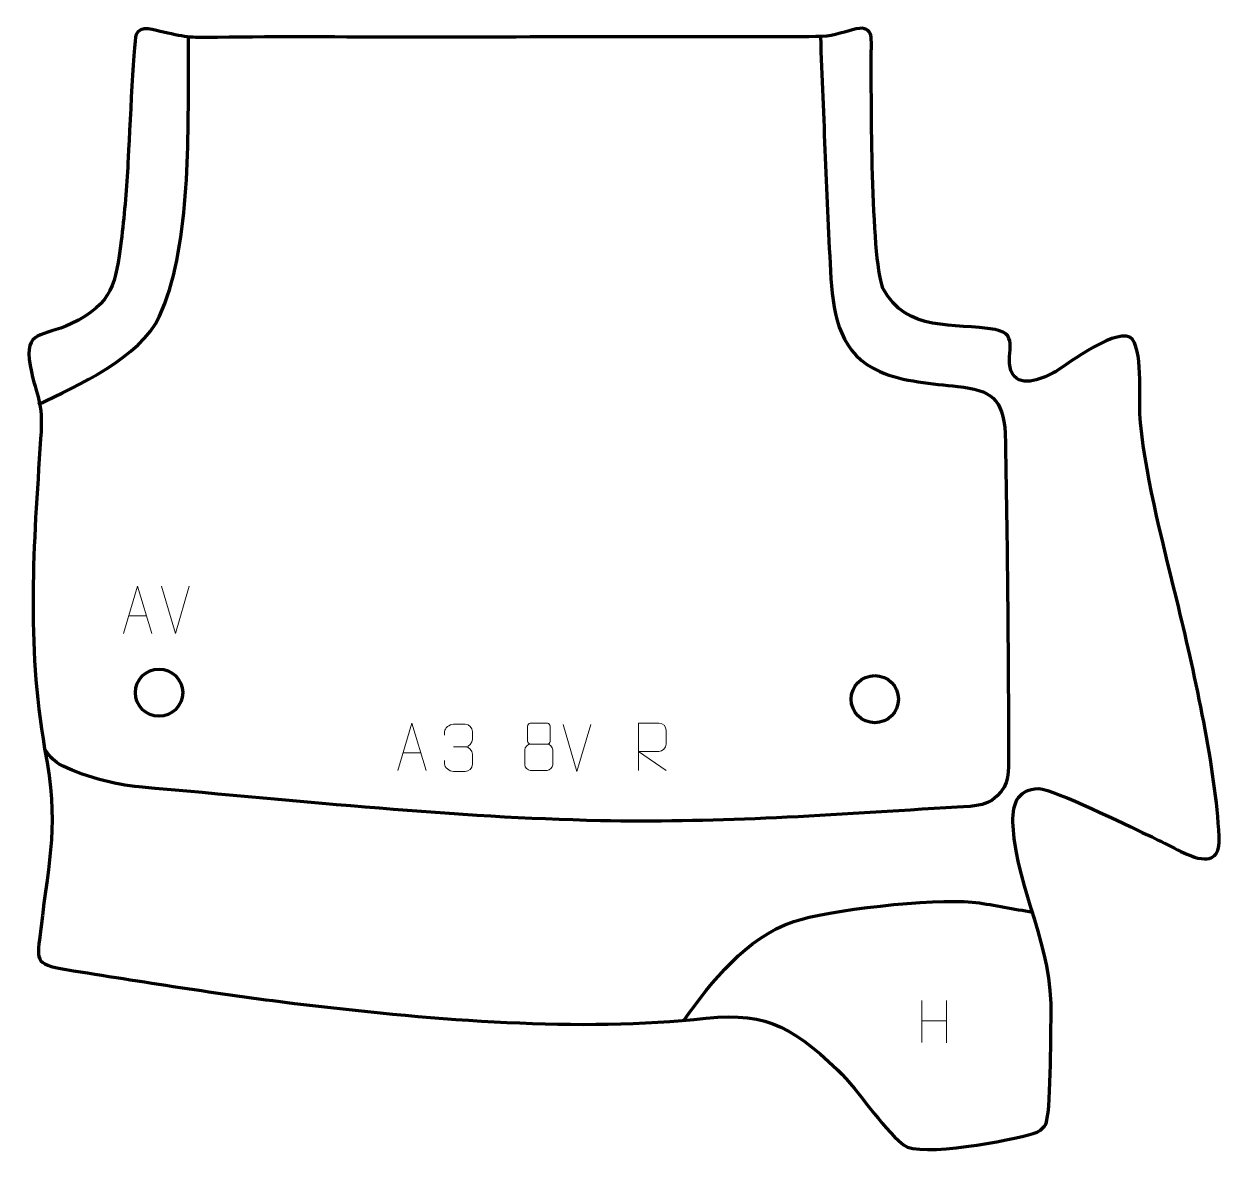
# Model space of a CAD drawing. Header units: millimetres. Extents: x 971 to 1603, y 212 to 812.
import ezdxf

# ---------------------------------------------------------------- set-up
doc = ezdxf.new("R2010")
doc.units = ezdxf.units.MM
doc.header["$MEASUREMENT"] = 0
doc.layers.add('layer 2', color=7, linetype='Continuous')
doc.layers.add('layer 3', color=7, linetype='Continuous')

msp = doc.modelspace()

# ---------------------------------------------------------------- linework, layer by layer
at = {"layer": 'layer 2', "color": 142, "lineweight": 200}
for centre in [(1042.1098, 458.4131), (1420.3986, 454.9734)]:
    msp.add_ellipse(centre, major_axis=(0, 12.5), ratio=1, dxfattribs=at)
at = {"layer": 'layer 2', "color": 142, "lineweight": 158}
for points, knots in [([(978.2828, 610.7479), (999.1855, 620.7916), (1032.2413, 635.5425), (1042.3285, 657.4929), (1042.3285, 657.4929), (1058.2853, 692.2157), (1057.5604, 748.5493), (1057.6301, 787.2808), (1057.6301, 787.2808), (1057.6614, 793.3477), (1057.6939, 799.4146), (1057.7241, 805.4815)], [0, 0, 0, 0, 0.25, 0.25, 0.25, 0.25, 0.5, 0.5, 0.5, 0.5, 1, 1, 1, 1]), ([(1391.6192, 805.3413), (1393.4884, 762.7537), (1394.7331, 719.7789), (1397.2392, 677.2664), (1397.2392, 677.2664), (1398.4373, 656.943), (1402.6247, 636.9941), (1423.1017, 628.1548), (1423.1017, 628.1548), (1435.5753, 622.7704), (1450.7895, 621.7364), (1464.2168, 620.3334), (1464.2168, 620.3334), (1481.8123, 618.331), (1488.2144, 613.9319), (1489.3453, 595.4964), (1489.3453, 595.4964), (1490.449, 537.996), (1490.9189, 480.3712), (1491.1438, 422.8542), (1491.1438, 422.8542), (1491.1789, 413.4371), (1490.4668, 407.5047), (1482.3487, 401.6028), (1482.3487, 401.6028), (1476.8701, 397.6197), (1465.0234, 398.0369), (1458.0174, 397.5718), (1458.0174, 397.5718), (1390.3611, 393.0794), (1332.6128, 389.5221), (1275.3381, 390.7157), (1275.3381, 390.7157), (1198.0722, 392.3259), (1122.426, 400.6238), (1031.6358, 408.5419), (1031.6358, 408.5419), (1019.3038, 409.6174), (1000.1542, 414.6768), (989.3555, 420.6216), (989.3555, 420.6216), (985.694, 422.7386), (984.0743, 425.3069), (981.6552, 428.6342)], [0, 0, 0, 0, 0.08333333, 0.08333333, 0.08333333, 0.08333333, 0.16666667, 0.16666667, 0.16666667, 0.16666667, 0.25, 0.25, 0.25, 0.25, 0.33333333, 0.33333333, 0.33333333, 0.33333333, 0.41666667, 0.41666667, 0.41666667, 0.41666667, 0.5, 0.5, 0.5, 0.5, 0.58333333, 0.58333333, 0.58333333, 0.58333333, 0.66666667, 0.66666667, 0.66666667, 0.66666667, 0.75, 0.75, 0.75, 0.75, 0.83333333, 0.83333333, 0.83333333, 0.83333333, 1, 1, 1, 1]), ([(1319.4053, 285.1462), (1334.7365, 306.1763), (1351.8826, 328.4688), (1377.5902, 337.4279), (1377.5902, 337.4279), (1394.9215, 343.4679), (1451.0811, 349.803), (1471.8975, 347.6494), (1471.8975, 347.6494), (1481.8871, 346.616), (1492.0456, 344.3525), (1501.9773, 342.6888), (1501.9773, 342.6888), (1501.9773, 342.6888), (1503.6759, 342.4042), (1503.6759, 342.4042)], [0, 0, 0, 0, 0.2, 0.2, 0.2, 0.2, 0.4, 0.4, 0.4, 0.4, 0.6, 0.6, 0.6, 0.6, 1, 1, 1, 1])]:
    msp.add_open_spline(points, degree=3, knots=knots, dxfattribs=at)
at = {"layer": 'layer 3', "color": 242, "lineweight": 158}
msp.add_open_spline([(1025.5638, 736.1115), (1026.0816, 745.2815), (1028.5769, 802.5026), (1030.021, 806.4174), (1030.021, 806.4174), (1031.9219, 811.5703), (1040.2139, 808.5779), (1044.4822, 807.6036), (1044.4822, 807.6036), (1057.0253, 804.7405), (1059.9998, 804.5972), (1073.0085, 804.815), (1073.0085, 804.815), (1105.8702, 805.3651), (1139.3722, 804.969), (1172.3034, 805.0014), (1172.3034, 805.0014), (1211.3442, 805.0395), (1250.3851, 805.0781), (1289.4259, 805.1165), (1289.4259, 805.1165), (1321.435, 805.148), (1353.549, 804.9939), (1385.5439, 805.1969), (1385.5439, 805.1969), (1396.7085, 805.3164), (1398.0709, 805.7267), (1408.5409, 808.9363), (1408.5409, 808.9363), (1420.1183, 811.9784), (1418.5536, 805.0168), (1418.5232, 795.8008), (1418.5232, 795.8008), (1418.526, 772.682), (1418.3401, 689.6634), (1424.6074, 672.3278), (1424.6074, 672.3278), (1437.146, 648.4019), (1462.2555, 654.2537), (1483.9865, 650.3631), (1483.9865, 650.3631), (1498.0537, 647.8447), (1488.0835, 636.5002), (1493.1343, 626.9004), (1493.1343, 626.9004), (1498.2201, 619.1577), (1509.6166, 624.8899), (1515.8757, 628.0548), (1515.8757, 628.0548), (1522.2664, 632.2027), (1550.2581, 653.1815), (1556.5762, 645.1478), (1556.5762, 645.1478), (1562.4268, 636.5145), (1559.5982, 612.6393), (1560.798, 601.0229), (1560.798, 601.0229), (1564.0957, 569.0937), (1573.5249, 534.5436), (1581.055, 503.1962), (1581.055, 503.1962), (1589.5834, 467.5396), (1600.564, 418.4977), (1602.4056, 382.4274), (1602.4056, 382.4274), (1602.8841, 373.0542), (1599.6555, 368.267), (1589.3588, 371.5049), (1589.3588, 371.5049), (1582.9131, 373.5318), (1571.363, 380.1931), (1564.0642, 383.4931), (1564.0642, 383.4931), (1553.5935, 388.3756), (1515.828, 406.9843), (1507.1583, 407.6589), (1507.1583, 407.6589), (1494.9692, 407.248), (1492.9363, 398.6515), (1493.4455, 387.973), (1493.4455, 387.973), (1496.1974, 351.5649), (1514.5976, 325.6079), (1513.5849, 287.0202), (1513.5849, 287.0202), (1513.366, 277.7726), (1513.6123, 235.211), (1510.5722, 229.9562), (1510.5722, 229.9562), (1509.2844, 227.7302), (1506.9622, 226.2761), (1504.1809, 225.2759), (1504.1809, 225.2759), (1492.4467, 221.934), (1444.3576, 212.3407), (1435.5496, 219.2843), (1435.5496, 219.2843), (1422.7255, 230.1589), (1413.188, 246.6179), (1400.6625, 259.041), (1400.6625, 259.041), (1374.9441, 283.6813), (1360.673, 290.2565), (1324.8742, 285.6477), (1324.8742, 285.6477), (1257.4672, 279.0825), (1180.9497, 286.0617), (1113.639, 294.1569), (1113.639, 294.1569), (1073.3745, 299.156), (1033.1322, 305.5726), (993.0708, 312.0219), (993.0708, 312.0219), (975.5543, 314.9916), (977.7331, 316.9293), (979.5471, 333.4936), (979.5471, 333.4936), (984.2252, 372.1742), (989.2914, 388.7094), (981.6552, 428.6342), (981.6552, 428.6342), (971.9114, 485.6138), (975.7539, 535.6053), (979.5282, 592.5647), (979.5282, 592.5647), (980.8253, 614.4381), (977.6273, 612.4947), (973.9588, 631.2988), (973.9588, 631.2988), (970.6921, 650.6242), (980.6905, 646.269), (995.484, 653.3525), (995.484, 653.3525), (1018.0085, 664.1378), (1019.2086, 674.9622), (1022.0628, 697.2632), (1022.0628, 697.2632), (1023.7039, 710.0856), (1024.7849, 723.2032), (1025.5638, 736.1115)], degree=3, knots=[0, 0, 0, 0, 0.02777778, 0.02777778, 0.02777778, 0.02777778, 0.05555556, 0.05555556, 0.05555556, 0.05555556, 0.08333333, 0.08333333, 0.08333333, 0.08333333, 0.11111111, 0.11111111, 0.11111111, 0.11111111, 0.13888889, 0.13888889, 0.13888889, 0.13888889, 0.16666667, 0.16666667, 0.16666667, 0.16666667, 0.19444444, 0.19444444, 0.19444444, 0.19444444, 0.22222222, 0.22222222, 0.22222222, 0.22222222, 0.25, 0.25, 0.25, 0.25, 0.27777778, 0.27777778, 0.27777778, 0.27777778, 0.30555556, 0.30555556, 0.30555556, 0.30555556, 0.33333333, 0.33333333, 0.33333333, 0.33333333, 0.36111111, 0.36111111, 0.36111111, 0.36111111, 0.38888889, 0.38888889, 0.38888889, 0.38888889, 0.41666667, 0.41666667, 0.41666667, 0.41666667, 0.44444444, 0.44444444, 0.44444444, 0.44444444, 0.47222222, 0.47222222, 0.47222222, 0.47222222, 0.5, 0.5, 0.5, 0.5, 0.52777778, 0.52777778, 0.52777778, 0.52777778, 0.55555556, 0.55555556, 0.55555556, 0.55555556, 0.58333333, 0.58333333, 0.58333333, 0.58333333, 0.61111111, 0.61111111, 0.61111111, 0.61111111, 0.63888889, 0.63888889, 0.63888889, 0.63888889, 0.66666667, 0.66666667, 0.66666667, 0.66666667, 0.69444444, 0.69444444, 0.69444444, 0.69444444, 0.72222222, 0.72222222, 0.72222222, 0.72222222, 0.75, 0.75, 0.75, 0.75, 0.77777778, 0.77777778, 0.77777778, 0.77777778, 0.80555556, 0.80555556, 0.80555556, 0.80555556, 0.83333333, 0.83333333, 0.83333333, 0.83333333, 0.86111111, 0.86111111, 0.86111111, 0.86111111, 0.88888889, 0.88888889, 0.88888889, 0.88888889, 0.91666667, 0.91666667, 0.91666667, 0.91666667, 0.94444444, 0.94444444, 0.94444444, 0.94444444, 1, 1, 1, 1], dxfattribs=at)
at = {"layer": 'layer 3', "color": 250, "lineweight": 9}
for points, knots in [([(1023.3686, 489.7121), (1023.3686, 489.7121), (1030.7396, 514.6656), (1030.7396, 514.6656), (1030.7396, 514.6656), (1030.7396, 514.6656), (1038.3095, 489.7121), (1038.3095, 489.7121)], [0, 0, 0, 0, 0.33333333, 0.33333333, 0.33333333, 0.33333333, 1, 1, 1, 1]), ([(1168.3243, 417.2748), (1168.3243, 417.2748), (1175.6953, 442.2283), (1175.6953, 442.2283), (1175.6953, 442.2283), (1175.6953, 442.2283), (1183.2652, 417.2748), (1183.2652, 417.2748)], [0, 0, 0, 0, 0.33333333, 0.33333333, 0.33333333, 0.33333333, 1, 1, 1, 1]), ([(1192.9869, 435.9967), (1192.9869, 435.9967), (1192.9869, 437.8539), (1192.9869, 437.8539), (1192.9869, 437.8539), (1192.9726, 439.5958), (1195.6371, 441.7139), (1197.6962, 441.6912), (1197.6962, 441.6912), (1199.7603, 441.6912), (1201.8243, 441.6912), (1203.888, 441.6912), (1203.888, 441.6912), (1206.0825, 441.7), (1207.6808, 439.8532), (1207.7252, 437.9411), (1207.7252, 437.9411), (1207.7248, 436.506), (1207.7248, 435.0709), (1207.7252, 433.6354), (1207.7252, 433.6354), (1207.6766, 431.9819), (1206.074, 429.7519), (1203.8757, 429.7619), (1203.8757, 429.7619), (1206.0794, 429.7507), (1207.6874, 427.9475), (1207.7414, 425.888), (1207.7414, 425.888), (1207.741, 424.1033), (1207.741, 422.3186), (1207.7414, 420.5335), (1207.7414, 420.5335), (1207.7515, 418.4721), (1205.6966, 416.709), (1203.8757, 416.7171), (1203.8757, 416.7171), (1201.8104, 416.7174), (1199.7452, 416.7174), (1197.6796, 416.7171), (1197.6796, 416.7171), (1195.511, 416.7286), (1192.98, 419.1288), (1192.9614, 420.5906), (1192.9614, 420.5906), (1192.9614, 420.5906), (1192.9614, 422.4992), (1192.9614, 422.4992)], [0, 0, 0, 0, 0.07692308, 0.07692308, 0.07692308, 0.07692308, 0.15384615, 0.15384615, 0.15384615, 0.15384615, 0.23076923, 0.23076923, 0.23076923, 0.23076923, 0.30769231, 0.30769231, 0.30769231, 0.30769231, 0.38461538, 0.38461538, 0.38461538, 0.38461538, 0.46153846, 0.46153846, 0.46153846, 0.46153846, 0.53846154, 0.53846154, 0.53846154, 0.53846154, 0.61538462, 0.61538462, 0.61538462, 0.61538462, 0.69230769, 0.69230769, 0.69230769, 0.69230769, 0.76923077, 0.76923077, 0.76923077, 0.76923077, 0.84615385, 0.84615385, 0.84615385, 0.84615385, 1, 1, 1, 1]), ([(1236.8414, 440.7624), (1236.8414, 438.5494), (1236.8414, 434.8671), (1236.8414, 432.6538), (1236.8414, 432.6538), (1236.8564, 432.1464), (1237.6638, 431.215), (1238.3639, 431.2162), (1238.3639, 431.2162), (1241.3338, 431.2164), (1244.304, 431.1315), (1247.2744, 431.1312), (1247.2744, 431.1312), (1248.0715, 431.1354), (1248.7922, 431.9257), (1248.7896, 432.6464), (1248.7896, 432.6464), (1248.7893, 434.8624), (1248.7893, 438.5471), (1248.7896, 440.7624), (1248.7896, 440.7624), (1248.7711, 441.4732), (1248.1597, 442.2336), (1247.3258, 442.2262), (1247.3258, 442.2262), (1244.3087, 442.2259), (1241.2918, 442.2259), (1238.2752, 442.2262), (1238.2752, 442.2262), (1237.6488, 442.2338), (1236.8247, 441.5228), (1236.8414, 440.7624)], [0, 0, 0, 0, 0.11111111, 0.11111111, 0.11111111, 0.11111111, 0.22222222, 0.22222222, 0.22222222, 0.22222222, 0.33333333, 0.33333333, 0.33333333, 0.33333333, 0.44444444, 0.44444444, 0.44444444, 0.44444444, 0.55555556, 0.55555556, 0.55555556, 0.55555556, 0.66666667, 0.66666667, 0.66666667, 0.66666667, 0.77777778, 0.77777778, 0.77777778, 0.77777778, 1, 1, 1, 1]), ([(1295.4628, 417.2748), (1295.4628, 417.2748), (1295.4628, 442.2283), (1295.4628, 442.2283), (1295.4628, 442.2283), (1299.0576, 442.2283), (1302.6531, 442.2283), (1306.2483, 442.2283), (1306.2483, 442.2283), (1308.5736, 442.1906), (1310.1309, 440.7006), (1310.1268, 438.3342), (1310.1268, 438.3342), (1310.1264, 436.2987), (1310.1264, 433.2393), (1310.1268, 431.2033), (1310.1268, 431.2033), (1310.1203, 429.3278), (1308.308, 427.386), (1306.2985, 427.3669), (1306.2985, 427.3669), (1306.2985, 427.3669), (1295.4628, 427.3669), (1295.4628, 427.3669), (1295.4628, 427.3669), (1295.4628, 427.3669), (1310.1175, 417.2748), (1310.1175, 417.2748)], [0, 0, 0, 0, 0.125, 0.125, 0.125, 0.125, 0.25, 0.25, 0.25, 0.25, 0.375, 0.375, 0.375, 0.375, 0.5, 0.5, 0.5, 0.5, 0.625, 0.625, 0.625, 0.625, 0.75, 0.75, 0.75, 0.75, 1, 1, 1, 1]), ([(1235.3826, 428.2442), (1235.3826, 425.0734), (1235.3826, 423.3713), (1235.3826, 420.1999), (1235.3826, 420.1999), (1235.3741, 418.978), (1237.072, 417.2853), (1238.3246, 417.2768), (1238.3246, 417.2768), (1241.3077, 417.2771), (1244.291, 417.2771), (1247.2744, 417.2768), (1247.2744, 417.2768), (1248.5977, 417.2885), (1250.2181, 418.9101), (1250.207, 420.2093), (1250.207, 420.2093), (1250.2067, 423.3775), (1250.2067, 425.0763), (1250.207, 428.2442), (1250.207, 428.2442), (1250.1373, 429.6246), (1248.5595, 431.2032), (1247.2541, 431.1971), (1247.2541, 431.1971), (1244.2775, 431.1968), (1241.3009, 431.1968), (1238.3246, 431.1971), (1238.3246, 431.1971), (1237.2451, 431.2035), (1235.3988, 429.6246), (1235.3826, 428.2442)], [0, 0, 0, 0, 0.11111111, 0.11111111, 0.11111111, 0.11111111, 0.22222222, 0.22222222, 0.22222222, 0.22222222, 0.33333333, 0.33333333, 0.33333333, 0.33333333, 0.44444444, 0.44444444, 0.44444444, 0.44444444, 0.55555556, 0.55555556, 0.55555556, 0.55555556, 0.66666667, 0.66666667, 0.66666667, 0.66666667, 0.77777778, 0.77777778, 0.77777778, 0.77777778, 1, 1, 1, 1])]:
    msp.add_open_spline(points, degree=3, knots=knots, dxfattribs=at)
for points in [[(1050.7281, 489.7048), (1050.7281, 489.7048), (1043.4063, 514.6584), (1043.4063, 514.6584)], [(1058.05, 514.6584), (1058.05, 514.6584), (1050.7282, 489.7048), (1050.7282, 489.7048)], [(1026.0912, 498.9615), (1026.0912, 498.9615), (1035.5869, 498.9615), (1035.5869, 498.9615)], [(1262.9942, 416.6554), (1262.9942, 416.6554), (1255.6724, 441.609), (1255.6724, 441.609)], [(1270.3161, 441.609), (1270.3161, 441.609), (1262.9943, 416.6554), (1262.9943, 416.6554)], [(1171.0469, 426.5242), (1171.0469, 426.5242), (1180.5426, 426.5242), (1180.5426, 426.5242)], [(1197.6966, 429.7515), (1197.6966, 429.7515), (1203.893, 429.7515), (1203.893, 429.7515)], [(1445.2225, 295.5996), (1445.2225, 295.5996), (1445.2225, 273.4069), (1445.2225, 273.4069)], [(1458.3382, 295.5996), (1458.3382, 295.5996), (1458.3382, 273.2493), (1458.3382, 273.2493)], [(1445.24, 284.9572), (1445.24, 284.9572), (1458.3382, 284.9572), (1458.3382, 284.9572)]]:
    msp.add_open_spline(points, degree=3, dxfattribs=at)

doc.saveas('drawing.dxf')
